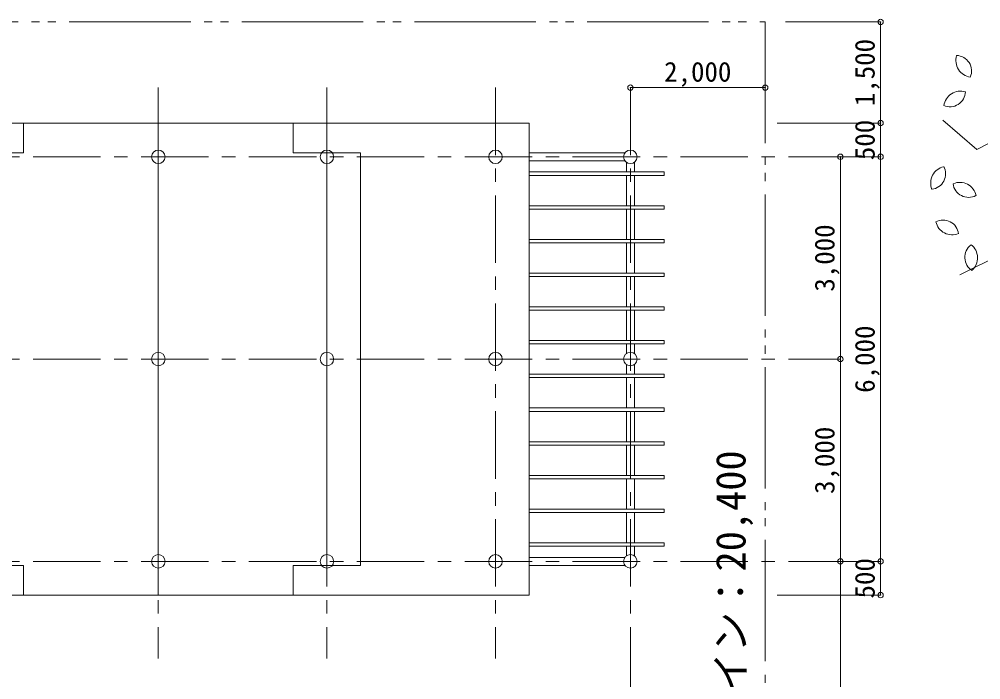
# Model space of a CAD drawing. Units: millimetres at full size, sheet at 1:200. Extents: x -49888 to 537025, y -29143 to 236022.
# Drawn here: x 8404 to 22662, y -9961 to -165 of the extents above; entities that cross this region are included whole.
import ezdxf
from ezdxf.enums import TextEntityAlignment as Align

# ---------------------------------------------------------------- set-up
doc = ezdxf.new("R2010")
doc.units = ezdxf.units.MM
doc.header["$LTSCALE"] = 200
doc.header["$PDMODE"] = 32
doc.header["$PDSIZE"] = 80
doc.linetypes.add('CHAIN1', pattern=[8, 5, -1, 1, -1])
doc.linetypes.add('DOUBLE_CHAIN2', pattern=[12.8, 9, -1, 0.6, -0.6, 0.6, -1])
for name, color, linetype, lineweight in [('0-0_0-0', 4, 'CHAIN1', 9), ('0-1_0-1', 2, 'Continuous', 18), ('0-2_0-2', 3, 'Continuous', 13), ('0-3_PEN4', 3, 'Continuous', 13), ('0-8_0-8', 7, 'Continuous', 5), ('0-9_PEN10', 3, 'Continuous', 13), ('0-E_PEN15', 5, 'Continuous', 5), ('0-F_', 1, 'DOUBLE_CHAIN2', 18)]:
    doc.layers.add(name, color=color, linetype=linetype, lineweight=lineweight)
doc.styles.add('ＭＳ ゴシック', font='')
doc.styles.get('ＭＳ ゴシック').set_extended_font_data('MS Gothic')

msp = doc.modelspace()

# ---------------------------------------------------------------- linework, layer by layer
at = {"layer": '0-0_0-0'}
for p, q in [((10466.4, -1179.1), (10466.4, -9648)), ((12966.4, -1179.1), (12966.4, -9648)), ((15466.4, -1179.1), (15466.4, -9648)), ((17466.4, -1179.1), (17466.4, -20595.3)), ((610.2, -2205.4), (20580.5, -2205.4)), ((610.2, -5205.4), (20580.5, -5205.4)), ((610.2, -8205.4), (20580.5, -8205.4))]:
    msp.add_line(p, q, dxfattribs=at)
at = {"layer": '0-1_0-1'}
for centre in [(10466.4, -2205.4), (12966.4, -2205.4), (15466.4, -2205.4), (17466.4, -2205.4), (10466.4, -5205.4), (12966.4, -5205.4), (15466.4, -5205.4), (17466.4, -5205.4), (10466.4, -8205.4), (12966.4, -8205.4), (15466.4, -8205.4), (17466.4, -8205.4)]:
    msp.add_circle(centre, 100, dxfattribs=at)
at = {"layer": '0-2_0-2'}
for p, q in [((17966.4, -2430.4), (17966.4, -2480.4)), ((17966.4, -2930.4), (17966.4, -2980.4)), ((17966.4, -3430.4), (17966.4, -3480.4)), ((17966.4, -3930.4), (17966.4, -3980.4)), ((17966.4, -4430.4), (17966.4, -4480.4)), ((17966.4, -4930.4), (17966.4, -4980.4)), ((17966.4, -5430.4), (17966.4, -5480.4)), ((17966.4, -5930.4), (17966.4, -5980.4)), ((17966.4, -6430.4), (17966.4, -6480.4)), ((17966.4, -6930.4), (17966.4, -6980.4)), ((17966.4, -7430.4), (17966.4, -7480.4)), ((17966.4, -7930.4), (17966.4, -7980.4))]:
    msp.add_line(p, q, dxfattribs=at)
at = {"layer": '0-3_PEN4'}
for p, q in [((4966.4, -1705.4), (15966.4, -1705.4)), ((8466.4, -1705.4), (8466.4, -2145.4)), ((10466.4, -1705.4), (10466.4, -8705.4)), ((12466.4, -1705.4), (12466.4, -2145.4)), ((15966.4, -1705.4), (15966.4, -8705.4)), ((7466.4, -2145.4), (8466.4, -2145.4)), ((13466.4, -2145.4), (12466.4, -2145.4)), ((12966.4, -8265.4), (12966.4, -2145.4)), ((17386.4, -2145.4), (15966.4, -2145.4)), ((17386.4, -2265.4), (15966.4, -2265.4)), ((17406.4, -2285.4), (17406.4, -2430.4)), ((17526.4, -2285.4), (17526.4, -2430.4)), ((17966.4, -2430.4), (15966.4, -2430.4)), ((17966.4, -2480.4), (15966.4, -2480.4)), ((17406.4, -2480.4), (17406.4, -2930.4)), ((17526.4, -2480.4), (17526.4, -2930.4)), ((17966.4, -2930.4), (15966.4, -2930.4)), ((17966.4, -2980.4), (15966.4, -2980.4)), ((17406.4, -2980.4), (17406.4, -3430.4)), ((17526.4, -2980.4), (17526.4, -3430.4)), ((17966.4, -3430.4), (15966.4, -3430.4)), ((17966.4, -3480.4), (15966.4, -3480.4)), ((17406.4, -3480.4), (17406.4, -3930.4)), ((17526.4, -3480.4), (17526.4, -3930.4)), ((17966.4, -3930.4), (15966.4, -3930.4)), ((17966.4, -3980.4), (15966.4, -3980.4)), ((17406.4, -3980.4), (17406.4, -4430.4)), ((17526.4, -3980.4), (17526.4, -4430.4)), ((17966.4, -4430.4), (15966.4, -4430.4)), ((17966.4, -4480.4), (15966.4, -4480.4)), ((17406.4, -4480.4), (17406.4, -4930.4)), ((17526.4, -4480.4), (17526.4, -4930.4)), ((17966.4, -4930.4), (15966.4, -4930.4)), ((17966.4, -4980.4), (15966.4, -4980.4)), ((17406.4, -4980.4), (17406.4, -5125.4)), ((17526.4, -4980.4), (17526.4, -5125.4)), ((17406.4, -5285.4), (17406.4, -5430.4)), ((17526.4, -5285.4), (17526.4, -5430.4)), ((17966.4, -5430.4), (15966.4, -5430.4)), ((17966.4, -5480.4), (15966.4, -5480.4)), ((17406.4, -5480.4), (17406.4, -5930.4)), ((17526.4, -5480.4), (17526.4, -5930.4)), ((17966.4, -5930.4), (15966.4, -5930.4)), ((17966.4, -5980.4), (15966.4, -5980.4)), ((17406.4, -5980.4), (17406.4, -6430.4)), ((17526.4, -5980.4), (17526.4, -6430.4)), ((17966.4, -6430.4), (15966.4, -6430.4)), ((17966.4, -6480.4), (15966.4, -6480.4)), ((17406.4, -6480.4), (17406.4, -6930.4)), ((17526.4, -6480.4), (17526.4, -6930.4)), ((17966.4, -6930.4), (15966.4, -6930.4)), ((17966.4, -6980.4), (15966.4, -6980.4)), ((17406.4, -6980.4), (17406.4, -7430.4)), ((17526.4, -6980.4), (17526.4, -7430.4)), ((17966.4, -7430.4), (15966.4, -7430.4)), ((17966.4, -7480.4), (15966.4, -7480.4)), ((17406.4, -7480.4), (17406.4, -7930.4)), ((17526.4, -7480.4), (17526.4, -7930.4)), ((17966.4, -7930.4), (15966.4, -7930.4)), ((17966.4, -7980.4), (15966.4, -7980.4)), ((17406.4, -7980.4), (17406.4, -8125.4)), ((17526.4, -7980.4), (17526.4, -8125.4)), ((17386.4, -8145.4), (15966.4, -8145.4)), ((17386.4, -8265.4), (15966.4, -8265.4))]:
    msp.add_line(p, q, dxfattribs=at)
for points in [[(4966.4, -1705.4), (4966.4, -8705.4), (15966.4, -8705.4)], [(7466.4, -2145.4), (7466.4, -8265.4), (8466.4, -8265.4), (8466.4, -8705.4)], [(13466.4, -2145.4), (13466.4, -8265.4), (12466.4, -8265.4), (12466.4, -8705.4)]]:
    msp.add_lwpolyline(points, dxfattribs=at)
at = {"layer": '0-8_0-8', "color": 5}
for p, q in [((21176.4, -205.4), (19766.2, -205.4)), ((21176.4, -1705.4), (21176.4, -205.4)), ((17466.4, -1179.1), (19466.4, -1179.1)), ((21176.4, -1705.4), (19644.2, -1705.4)), ((21176.4, -1705.4), (19766.2, -1705.4)), ((21176.4, -2205.4), (20580.5, -2205.4)), ((21176.4, -8205.4), (20580.5, -8205.4)), ((20580.5, -8205.4), (20580.5, -20605.2)), ((21176.4, -8705.4), (19644.2, -8705.4))]:
    msp.add_line(p, q, dxfattribs=at)
at = {"layer": '0-8_0-8'}
for p in [(21176.4, -205.4), (17466.4, -1179.1), (19466.4, -1179.1), (21176.4, -1705.4), (20580.5, -2205.4), (21176.4, -2205.4), (20580.5, -5205.4), (20580.5, -8205.4), (21176.4, -8205.4), (21176.4, -8705.4)]:
    msp.add_point(p, dxfattribs=at)
at = {"layer": '0-9_PEN10'}
for p, q in [((22602.4, -2096.7), (22100.7, -1664.1)), ((23157.5, -3552.5), (22349.6, -3955.5))]:
    msp.add_line(p, q, dxfattribs=at)
at = {"layer": '0-9_PEN10', "color": 4, "lineweight": 9}
msp.add_line((23200.9, -1786.6), (22602.4, -2096.7), dxfattribs=at)
at = {"layer": '0-9_PEN10'}
for centre, radius, start, end in [((22541.2, -777.2), 248.9, 162.92998, 262.25996), ((22294.2, -933.3), 231.1, 336.90999, 88.27998), ((22203.4, -1233.5), 231.1, 246.90997, 358.27998), ((22361.4, -1480.4), 248.9, 72.92999, 172.25998), ((22167.8, -2594.5), 248.9, 102.92999, 202.25998), ((21909.1, -2458.2), 231.1, 276.90999, 28.27998), ((22479.9, -2576.7), 231.1, 186.90997, 298.27998), ((22349.6, -2833.5), 248.9, 12.92999, 112.25998), ((22102.6, -3374.7), 231.1, 6.90999, 118.27998), ((22238.9, -3114), 248.9, 192.92998, 292.25996), ((22655.7, -3696.7), 231.1, 126.90999, 238.27998), ((22365.4, -3706.6), 248.9, 312.92998, 52.25999)]:
    msp.add_arc(centre, radius, start, end, dxfattribs=at)
at = {"layer": '0-E_PEN15'}
for p, q in [((21176.4, -2205.4), (21176.4, -1705.4)), ((20580.5, -5205.4), (20580.5, -2205.4)), ((21176.4, -8205.4), (21176.4, -2205.4)), ((20580.5, -8205.4), (20580.5, -5205.4)), ((21176.4, -8705.4), (21176.4, -8205.4))]:
    msp.add_line(p, q, dxfattribs=at)
at = {"layer": '0-F_'}
for p, q in [((1466.4, -205.4), (19466.4, -205.4)), ((19466.4, -205.4), (19466.4, -20812.6))]:
    msp.add_line(p, q, dxfattribs=at)

# ---------------------------------------------------------------- texts
at = {"layer": '0-8_0-8', "style": 'ＭＳ ゴシック'}
for s, p in [('1,500', (21176.4, -1455.4)), ('500', (21176.4, -2255.4)), ('3,000', (20580.5, -4205.4)), ('6,000', (21176.4, -5705.4)), ('3,000', (20580.5, -7205.4)), ('500', (21176.4, -8755.4))]:
    msp.add_text(s, height=293.3, rotation=90, dxfattribs=at).set_placement(p, align=Align.BOTTOM_LEFT)
msp.add_text('2,000', height=293.3, dxfattribs=at).set_placement((17966.4, -1179.1), align=Align.BOTTOM_LEFT)
at = {"layer": '0-F_', "color": 7, "style": 'ＭＳ ゴシック'}
msp.add_text('敷地想定ライン：20,400', height=439.9, rotation=90, dxfattribs=at).set_placement((19305.7, -13154.7), align=Align.BOTTOM_LEFT)

doc.saveas('drawing.dxf')
